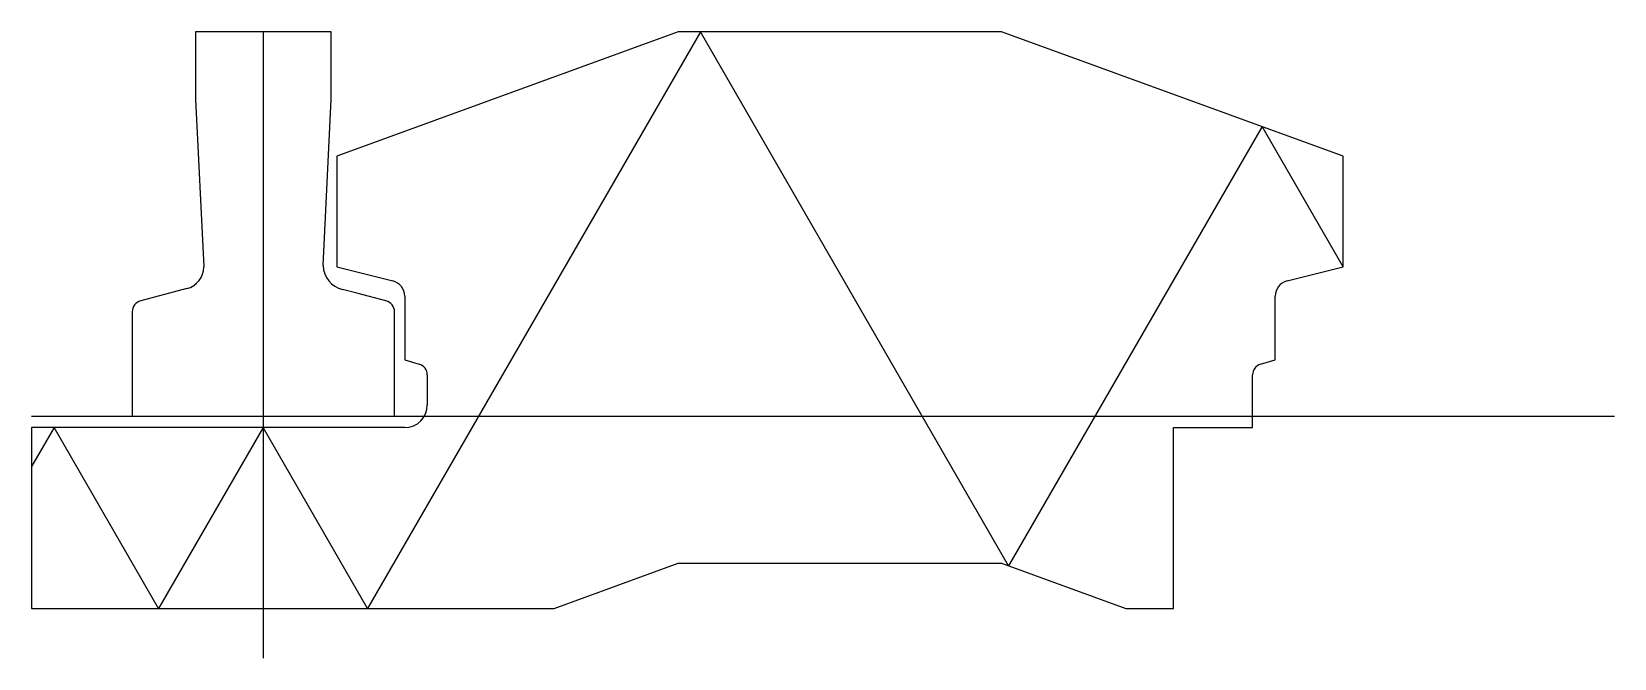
# Model space of a CAD drawing. Extents: x -102 to 598, y -107 to 170.
import ezdxf

# ---------------------------------------------------------------- set-up
doc = ezdxf.new("R2010")
doc.units = 0
doc.layers.get('0').update_dxf_attribs({"linetype": 'CONTINUOUS'})

msp = doc.modelspace()

# ---------------------------------------------------------------- linework, layer by layer
at = {"linetype": 'CONTINUOUS'}
for p, q in [((30, 170), (-30, 170)), ((-30, 170), (-30, 140)), ((0, -107), (0, 170)), ((30, 140), (30, 170)), ((183.5, 170), (32.5, 115)), ((193.25, 170), (46.03, -85)), ((326.5, 170), (183.5, 170)), ((329.57, -66.12), (193.25, 170)), ((477.5, 115), (326.5, 170)), ((-30, 140), (-26.37, 66.01)), ((26.39, 66.58), (30, 140)), ((441.68, 128.05), (329.57, -66.12)), ((477.5, 66), (441.68, 128.05)), ((32.5, 115), (32.5, 66)), ((477.5, 66), (477.5, 115)), ((32.5, 66), (57.2, 59.83)), ((452.8, 59.83), (477.5, 66)), ((-33.82, 56.42), (-54.28, 50.99)), ((41.89, 54.28), (35, 56)), ((54.2, 51.01), (41.89, 54.28)), ((62.5, 53.03), (62.5, 25)), ((447.5, 25), (447.5, 53.03)), ((-58, 46.16), (-58, 0)), ((58, 0), (58, 46.16)), ((62.5, 25), (68.94, 23.07)), ((441.06, 23.07), (447.5, 25)), ((72.5, 18.28), (72.5, 5)), ((437.5, -5), (437.5, 18.28)), ((-102.5, 0), (597.5, 0)), ((-58, 0), (58, 0)), ((62.5, -5), (-102.5, -5)), ((-102.5, -5), (-102.5, -85)), ((-92.54, -5), (-102.5, -22.25)), ((-46.35, -85), (-92.54, -5)), ((-0.16, -5), (-46.35, -85)), ((46.03, -85), (-0.16, -5)), ((402.5, -5), (437.5, -5)), ((402.5, -85), (402.5, -5)), ((128.59, -85), (183.5, -65)), ((183.5, -65), (326.5, -65)), ((326.5, -65), (381.41, -85)), ((-102.5, -85), (128.59, -85)), ((381.41, -85), (402.5, -85))]:
    msp.add_line(p, q, dxfattribs=at)
for centre, radius, start, end in [((-36.39, 66.1), 10.02, 284.85906, 359.45719), ((37.75, 67.03), 11.37, 182.2792, 255.99817), ((55.5, 53.04), 7, 359.92172, 75.94482), ((454.5, 53.04), 7, 104.05518, 180.07828), ((-53, 46.16), 5, 104.83283, 179.96122), ((53, 46.16), 5, 0.04429, 76.11348), ((67.5, 18.28), 5, 359.97883, 73.26175), ((442.5, 18.28), 5, 106.73825, 180.02117), ((62.5, 5), 10, 270, 0)]:
    msp.add_arc(centre, radius, start, end, dxfattribs=at)

doc.saveas('drawing.dxf')
